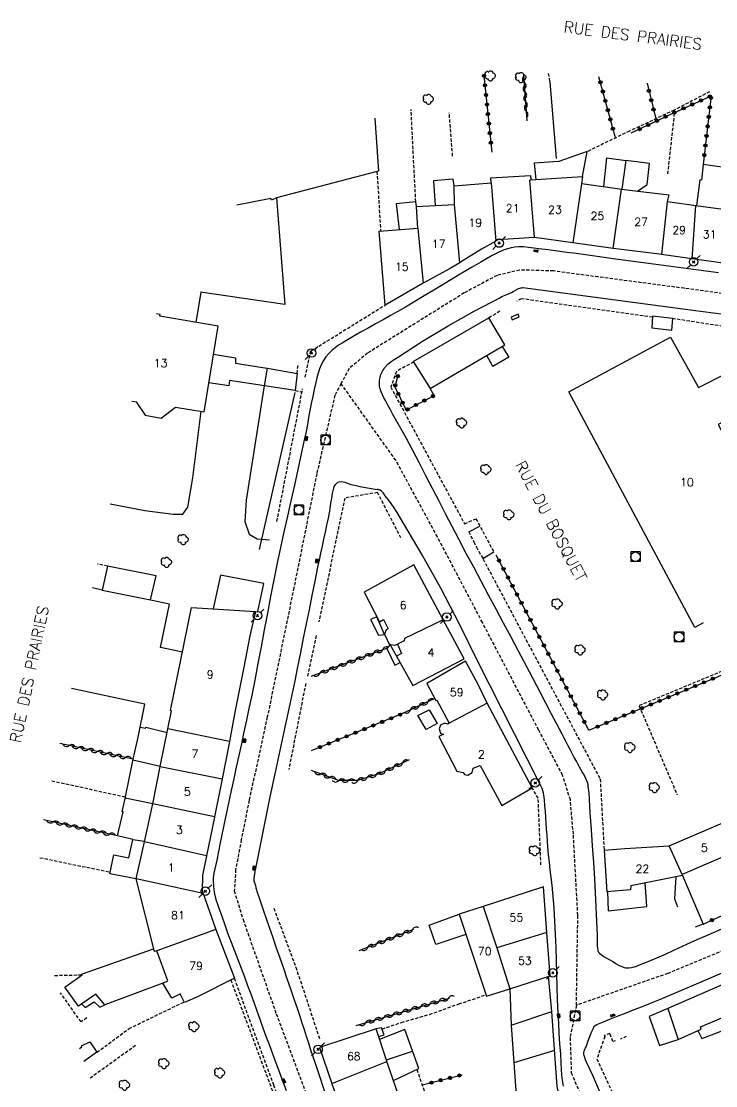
# Model space of a CAD drawing. Header units: millimetres. Extents: x 254999 to 256000, y 142999 to 144000.
# Drawn here: x 255255.9 to 255364.5, y 143804.4 to 143970.6 of the extents above; entities that cross this region are included whole.
import ezdxf
from ezdxf.enums import TextEntityAlignment as Align

# ---------------------------------------------------------------- set-up
doc = ezdxf.new("R2010")
doc.units = ezdxf.units.MM
doc.linetypes.add('DASHED', pattern=[0.75, 0.5, -0.25])
doc.layers.get('0').update_dxf_attribs({"linetype": 'CONTINUOUS'})
for name, color, linetype in [('W0001', 6, 'DASHED'), ('W0008', 7, 'CONTINUOUS'), ('W0014', 7, 'CONTINUOUS'), ('W0017', 7, 'CONTINUOUS'), ('W0101', 7, 'CONTINUOUS'), ('W0104', 1, 'CONTINUOUS'), ('W0105', 7, 'CONTINUOUS'), ('W0112', 1, 'DASHED'), ('W0300', 7, 'CONTINUOUS'), ('W0310', 3, 'CONTINUOUS'), ('W0323', 7, 'CONTINUOUS'), ('W0333', 7, 'CONTINUOUS'), ('W0401', 7, 'CONTINUOUS'), ('W0402', 7, 'CONTINUOUS'), ('W0420', 7, 'CONTINUOUS'), ('W0473', 7, 'CONTINUOUS'), ('W0989', 7, 'CONTINUOUS'), ('W0991', 7, 'CONTINUOUS'), ('W1102', 7, 'CONTINUOUS')]:
    doc.layers.add(name, color=color, linetype=linetype)
doc.styles.get("Standard").update_dxf_attribs({"font": 'romans.shx', "width": 0.85})

# ---------------------------------------------------------------- blocks, each defined once
blk = doc.blocks.new('T401')
for p, q in [((-0.3, 0.3), (0, 0.3)), ((-0.3, -0.25), (-0.3, 0.3)), ((-0.3, 0.15), (0, 0.15)), ((-0.3, 0), (0, 0)), ((0, 0.3), (0, -0.25)), ((-0.3, -0.15), (0, -0.15)), ((-0.3, -0.25), (-0.3, -0.3)), ((-0.3, -0.3), (0, -0.3)), ((0, -0.3), (0, -0.25))]:
    blk.add_line(p, q)
blk = doc.blocks.new('T300')
for p, q in [((-0.8, 0.51), (-0.86, 0.34)), ((-0.86, 0.34), (-0.86, 0.17)), ((-0.86, 0.17), (-0.74, 0.06)), ((-0.69, 0.63), (-0.8, 0.51)), ((-0.8, -0.06), (-0.74, 0.06)), ((-0.74, 0.06), (-0.69, 0.11)), ((-0.57, 0.69), (-0.69, 0.63)), ((-0.46, 0.69), (-0.57, 0.69)), ((-0.29, 0.63), (-0.46, 0.69)), ((-0.29, 0.63), (-0.17, 0.74)), ((-0.23, 0.57), (-0.29, 0.63)), ((-0.17, 0.74), (-0.06, 0.8)), ((-0.06, 0.8), (0.06, 0.8)), ((0.06, 0.8), (0.23, 0.74)), ((0.23, 0.74), (0.34, 0.63)), ((0.34, 0.63), (0.4, 0.51)), ((0.46, 0.46), (0.34, 0.46)), ((0.4, 0.51), (0.4, 0.46)), ((0.57, 0.4), (0.46, 0.46)), ((0.57, 0.4), (0.69, 0.29)), ((0.69, 0.29), (0.74, 0.17)), ((0.74, 0.06), (0.69, -0.17)), ((0.74, 0.17), (0.74, 0.06)), ((-0.8, -0.17), (-0.8, -0.06)), ((-0.8, -0.23), (-0.8, -0.17)), ((-0.74, -0.34), (-0.8, -0.23)), ((-0.69, -0.4), (-0.74, -0.34)), ((-0.51, -0.46), (-0.69, -0.4)), ((-0.4, -0.46), (-0.51, -0.46)), ((-0.4, -0.46), (-0.34, -0.46)), ((-0.34, -0.46), (-0.34, -0.4)), ((-0.34, -0.51), (-0.34, -0.46)), ((-0.29, -0.63), (-0.34, -0.51)), ((-0.17, -0.74), (-0.29, -0.63)), ((-0.06, -0.8), (-0.17, -0.74)), ((0.06, -0.8), (-0.06, -0.8)), ((0.17, -0.74), (0.06, -0.8)), ((0.23, -0.69), (0.17, -0.74)), ((0.29, -0.46), (0.23, -0.46)), ((0.29, -0.63), (0.23, -0.69)), ((0.46, -0.4), (0.29, -0.46)), ((0.34, -0.51), (0.29, -0.63)), ((0.34, -0.51), (0.34, -0.46)), ((0.57, -0.34), (0.46, -0.4)), ((0.63, -0.29), (0.57, -0.34)), ((0.69, -0.17), (0.63, -0.29))]:
    blk.add_line(p, q)
blk = doc.blocks.new('T473')
for p, q in [((-0.166667, 0.166667), (0.166667, -0.166667)), ((-0.166667, -0.166667), (0.166667, 0.166667)), ((0.500001, 0.500001), (1.000002, 1.000002)), ((-1.000002, -1.000002), (-0.500001, -0.500001))]:
    blk.add_line(p, q)
blk.add_ellipse((0, 0), major_axis=(0.471405, 0.471405), ratio=1, start_param=5.4977871438, end_param=11.780972451)
blk = doc.blocks.new('T420')
for p, q in [((0.75, 0.75), (-0.75, 0.75)), ((-0.75, 0.75), (-0.75, -0.75)), ((0.75, 0.75), (0.75, -0.75)), ((0.75, -0.75), (-0.75, -0.75))]:
    blk.add_line(p, q)
blk.add_ellipse((0, 0), major_axis=(-0.53, 0.53), ratio=1, start_param=3.926991, end_param=10.210176)
blk = doc.blocks.new('t310o')
at = {"color": 0, "linetype": 'Continuous'}
for centre, start, end in [((-0.5, 0.38), 216.8699, 323.1304), ((0.5, -0.37), 36.8699, 143.1303)]:
    blk.add_arc(centre, 0.625, start, end, dxfattribs=at)
blk = doc.blocks.new('t323o')
at = {"color": 0, "linetype": 'Continuous'}
for radius in [0.25, 0.15]:
    blk.add_circle((0, 0), radius, dxfattribs=at)

msp = doc.modelspace()

# ---------------------------------------------------------------- linework, layer by layer
at = {"layer": 'W0001'}
for points in [[(255390.5, 143924.52), (255372.96, 143927.12), (255359.56, 143928.92), (255346.14, 143930.69), (255339.13, 143931.63), (255333.83, 143931.78), (255330.3, 143930.93), (255325.17, 143928.2), (255315.01, 143921.88), (255310.06, 143918.79), (255307.18, 143916.39), (255305.92, 143914.04)], [(255305.92, 143914.04), (255304.96, 143912.24), (255302.13, 143899.95), (255298.55, 143882.16), (255294.4, 143861.98), (255291.55, 143848.96), (255290.33, 143842.8), (255289.45, 143838.12)], [(255342.71, 143816.96), (255342.93, 143831.01), (255342.23, 143843.67), (255341.76, 143849.02), (255340.56, 143852.9), (255336.82, 143859.92), (255328.02, 143876.72), (255320.98, 143890.11), (255314.48, 143902.06), (255305.92, 143914.04)], [(255434.12, 143854.58), (255403.58, 143841.87), (255376.1, 143829.83), (255356.99, 143821.92), (255342.71, 143816.96)], [(255289.45, 143838.12), (255289.23, 143834.82), (255290.6, 143830.36), (255295.79, 143815.63), (255300.89, 143802.04), (255307.8, 143782.11), (255315.82, 143764.38), (255325, 143742.93), (255333.72, 143722.54), (255342.71, 143702.49)], [(255342.71, 143816.96), (255341.72, 143811.91), (255341.91, 143806.42), (255344.67, 143799.82), (255349.77, 143788.38), (255358.94, 143765.99), (255367.89, 143744), (255374.15, 143729.54), (255381.98, 143712.23), (255392.83, 143687.26), (255399.49, 143671)]]:
    msp.add_lwpolyline(points, dxfattribs=at)
at = {"layer": 'W0008'}
msp.add_lwpolyline([(255340.67, 143804.32), (255340.49, 143805.56), (255340.39, 143806.81), (255340.33, 143808.06), (255340.25, 143809.31), (255340.14, 143810.91), (255340.04, 143812.52), (255339.95, 143814.13), (255339.86, 143815.73), (255339.77, 143817.78), (255339.7, 143819.83), (255339.64, 143821.88), (255339.59, 143823.93), (255339.53, 143825.99), (255339.46, 143828.04), (255339.36, 143830.09), (255339.24, 143832.14), (255339.14, 143833.33), (255339.03, 143834.53), (255338.9, 143835.72), (255338.77, 143836.91), (255338.63, 143838.11), (255338.5, 143839.3), (255338.37, 143840.49), (255338.26, 143841.69), (255338.18, 143842.6), (255338.12, 143843.52), (255338.06, 143844.44), (255338, 143845.35), (255337.94, 143846.27), (255337.88, 143847.19), (255337.79, 143848.1), (255337.7, 143849.02), (255337.65, 143849.38), (255337.61, 143849.74), (255337.55, 143850.1), (255337.46, 143850.45), (255337.36, 143850.79), (255337.22, 143851.12), (255337.07, 143851.45), (255336.9, 143851.76), (255327.2, 143870.83), (255324.42, 143876.49), (255321.5, 143882.07), (255318.44, 143887.57), (255315.24, 143893), (255314.68, 143893.91), (255314.1, 143894.8), (255313.49, 143895.68), (255312.84, 143896.53), (255312.67, 143896.76), (255312.49, 143896.99), (255312.29, 143897.2), (255312.05, 143897.38), (255311.94, 143897.43), (255311.83, 143897.46), (255311.71, 143897.48), (255311.59, 143897.48)], dxfattribs=at)
at = {"layer": 'W0014'}
for points in [[(255364.91, 143931.34), (255359.43, 143932.07), (255353.96, 143932.79), (255348.48, 143933.52), (255347.03, 143933.72), (255345.57, 143933.93), (255344.11, 143934.13), (255342.66, 143934.34), (255341.2, 143934.54), (255339.74, 143934.74), (255338.28, 143934.92), (255336.82, 143935.1), (255336.03, 143935.2), (255335.24, 143935.31), (255334.45, 143935.39), (255333.65, 143935.4), (255333.08, 143935.34), (255332.51, 143935.25), (255331.96, 143935.11), (255331.42, 143934.94), (255330.47, 143934.53), (255329.56, 143934.04), (255328.67, 143933.52), (255327.79, 143933.01), (255326.3, 143932.15), (255324.82, 143931.29), (255323.34, 143930.41), (255321.88, 143929.52), (255320.41, 143928.63), (255318.94, 143927.74), (255317.46, 143926.86), (255315.98, 143925.99), (255314.82, 143925.32), (255313.65, 143924.67), (255312.48, 143924.02), (255311.31, 143923.37), (255310.14, 143922.72), (255308.97, 143922.06), (255307.81, 143921.39), (255306.67, 143920.7), (255306.1, 143920.36), (255305.54, 143920.02), (255304.98, 143919.65), (255304.47, 143919.22), (255304, 143918.74), (255303.57, 143918.21), (255303.18, 143917.65), (255302.85, 143917.06), (255302.55, 143916.37), (255302.33, 143915.65), (255302.16, 143914.92), (255301.98, 143914.2), (255301.72, 143913.12), (255301.49, 143912.03), (255301.27, 143910.94), (255301.06, 143909.85), (255300.86, 143908.76), (255300.66, 143907.66), (255300.45, 143906.57), (255300.23, 143905.48), (255299.71, 143903.05), (255299.17, 143900.61), (255298.63, 143898.18), (255298.08, 143895.75), (255297.53, 143893.32), (255296.99, 143890.88), (255296.46, 143888.45), (255295.95, 143886.01), (255295.42, 143883.4), (255294.91, 143880.79), (255294.41, 143878.17), (255293.92, 143875.56), (255293.43, 143872.94), (255292.94, 143870.33), (255292.43, 143867.72), (255291.91, 143865.11), (255291.53, 143863.28), (255291.14, 143861.45), (255290.75, 143859.63), (255290.35, 143857.8), (255289.95, 143855.97), (255289.55, 143854.15), (255289.16, 143852.32), (255288.77, 143850.5), (255288.19, 143847.78), (255287.61, 143845.06), (255287.04, 143842.33), (255286.49, 143839.61), (255286.34, 143838.93), (255286.18, 143838.25), (255286.04, 143837.56), (255285.96, 143836.86), (255285.95, 143836.23), (255285.98, 143835.61), (255286.04, 143834.99), (255286.15, 143834.37), (255286.36, 143833.47), (255286.65, 143832.58), (255286.97, 143831.71), (255287.28, 143830.84), (255287.76, 143829.49), (255288.25, 143828.13), (255288.76, 143826.78), (255289.27, 143825.44), (255289.78, 143824.09), (255290.3, 143822.75), (255290.81, 143821.4), (255291.31, 143820.05), (255291.8, 143818.73), (255292.28, 143817.41), (255292.76, 143816.09), (255293.24, 143814.77), (255293.71, 143813.45), (255294.19, 143812.13), (255294.68, 143810.82), (255295.16, 143809.5), (255295.88, 143807.55), (255296.61, 143805.6), (255297.34, 143803.65)], [(255365.4, 143828.83), (255363.24, 143827.92), (255361.9, 143827.34), (255360.57, 143826.73), (255359.24, 143826.11), (255357.91, 143825.5), (255356.58, 143824.88), (255355.24, 143824.29), (255353.88, 143823.73), (255352.52, 143823.2), (255352.13, 143823.06), (255351.74, 143822.91), (255351.33, 143822.8), (255350.92, 143822.73), (255350.69, 143822.73), (255350.46, 143822.76), (255350.24, 143822.81), (255350.02, 143822.88), (255349.43, 143823.13), (255348.87, 143823.44), (255348.33, 143823.78), (255347.8, 143824.11), (255347.41, 143824.32), (255347.01, 143824.51), (255346.62, 143824.75), (255346.29, 143825.07), (255346.22, 143825.18), (255346.16, 143825.31), (255346.12, 143825.45), (255346.1, 143825.58), (255346.01, 143826.16), (255345.99, 143826.74), (255345.99, 143827.32), (255345.98, 143827.9), (255345.93, 143829), (255345.88, 143830.1), (255345.83, 143831.2), (255345.78, 143832.3), (255345.73, 143833.4), (255345.68, 143834.5), (255345.63, 143835.6), (255345.57, 143836.7), (255345.41, 143839.27), (255345.24, 143841.84), (255345.06, 143844.41), (255344.88, 143846.99), (255344.82, 143848.03), (255344.76, 143849.07), (255344.68, 143850.12), (255344.57, 143851.16), (255344.56, 143851.28), (255344.54, 143851.4), (255344.52, 143851.53), (255344.49, 143851.65), (255344.35, 143852.02), (255344.18, 143852.38), (255344, 143852.74), (255343.8, 143853.08), (255343.6, 143853.43), (255343.4, 143853.77), (255343.2, 143854.11), (255343.02, 143854.46), (255342.7, 143855.06), (255342.38, 143855.67), (255342.07, 143856.27), (255341.75, 143856.87), (255341.44, 143857.48), (255341.12, 143858.08), (255340.8, 143858.69), (255340.49, 143859.29), (255338.78, 143862.53), (255337.08, 143865.77), (255335.37, 143869.01), (255333.66, 143872.25), (255332.49, 143874.43), (255331.33, 143876.62), (255330.16, 143878.8), (255328.99, 143880.98), (255327.82, 143883.16), (255326.66, 143885.35), (255325.49, 143887.53), (255324.34, 143889.72), (255323.3, 143891.7), (255322.27, 143893.68), (255321.25, 143895.67), (255320.23, 143897.65), (255319.2, 143899.64), (255318.17, 143901.62), (255317.14, 143903.6), (255316.09, 143905.57), (255315.69, 143906.3), (255315.28, 143907.03), (255314.87, 143907.75), (255314.45, 143908.48), (255314.04, 143909.2), (255313.64, 143909.93), (255313.24, 143910.66), (255312.86, 143911.4), (255312.62, 143911.84), (255312.38, 143912.28), (255312.17, 143912.74), (255312.02, 143913.22), (255311.95, 143913.66), (255311.92, 143914.11), (255311.94, 143914.56), (255312.02, 143915), (255312.08, 143915.23), (255312.16, 143915.46), (255312.25, 143915.68), (255312.35, 143915.89), (255312.47, 143916.1), (255312.6, 143916.3), (255312.73, 143916.49), (255312.88, 143916.68), (255313.29, 143917.11), (255313.76, 143917.48), (255314.25, 143917.82), (255314.73, 143918.14), (255318.64, 143920.68), (255322.64, 143923.07), (255326.71, 143925.33), (255330.82, 143927.5), (255331.07, 143927.62), (255331.32, 143927.74), (255331.57, 143927.85), (255331.82, 143927.95), (255332.07, 143928.06), (255332.32, 143928.17), (255332.57, 143928.28), (255332.82, 143928.4), (255332.93, 143928.46), (255333.03, 143928.52), (255333.14, 143928.58), (255333.25, 143928.65), (255333.35, 143928.71), (255333.46, 143928.77), (255333.57, 143928.83), (255333.69, 143928.88), (255333.85, 143928.93), (255334.02, 143928.98), (255334.18, 143929.02), (255334.35, 143929.05)], [(255334.35, 143929.05), (255340.99, 143928.16), (255347.63, 143927.28), (255354.28, 143926.39), (255360.92, 143925.52), (255362.53, 143925.3), (255364.15, 143925.09), (255365.77, 143924.89), (255367.39, 143924.68), (255369, 143924.47), (255370.62, 143924.27), (255372.24, 143924.06), (255373.85, 143923.85)], [(255303.94, 143801.72), (255301.91, 143807.86), (255301.56, 143808.91), (255301.22, 143809.96), (255300.87, 143811.01), (255300.53, 143812.06), (255300.19, 143813.12), (255299.85, 143814.17), (255299.51, 143815.22), (255299.16, 143816.27), (255298.61, 143817.88), (255298.07, 143819.48), (255297.51, 143821.08), (255296.96, 143822.68), (255296.4, 143824.28), (255295.85, 143825.89), (255295.29, 143827.49), (255294.74, 143829.09), (255294.27, 143830.46), (255293.79, 143831.82), (255293.32, 143833.19), (255292.88, 143834.57), (255292.83, 143834.73), (255292.78, 143834.9), (255292.73, 143835.07), (255292.68, 143835.24), (255292.64, 143835.41), (255292.59, 143835.58), (255292.54, 143835.74), (255292.49, 143835.91), (255292.47, 143835.97), (255292.45, 143836.02), (255292.43, 143836.08), (255292.41, 143836.13), (255292.39, 143836.19), (255292.37, 143836.24), (255292.35, 143836.3), (255292.34, 143836.36), (255292.33, 143836.45), (255292.33, 143836.55), (255292.33, 143836.64), (255292.34, 143836.73), (255292.35, 143836.83), (255292.36, 143836.92), (255292.38, 143837.01), (255292.39, 143837.1), (255292.44, 143837.48), (255292.5, 143837.85), (255292.57, 143838.22), (255292.64, 143838.59), (255293.36, 143842.23), (255294.1, 143845.86), (255294.86, 143849.49), (255295.64, 143853.11), (255296.43, 143856.74), (255297.21, 143860.36), (255297.99, 143863.98), (255298.74, 143867.61), (255299.19, 143869.83), (255299.64, 143872.06), (255300.08, 143874.28), (255300.53, 143876.5), (255300.97, 143878.73), (255301.41, 143880.95), (255301.86, 143883.17), (255302.31, 143885.39), (255302.54, 143886.48), (255302.77, 143887.57), (255303.01, 143888.66), (255303.25, 143889.75), (255303.49, 143890.85), (255303.72, 143891.94), (255303.94, 143893.03), (255304.15, 143894.13), (255304.22, 143894.52), (255304.29, 143894.91), (255304.34, 143895.31), (255304.4, 143895.7), (255304.46, 143896.09), (255304.52, 143896.49), (255304.6, 143896.88), (255304.68, 143897.27), (255304.74, 143897.5), (255304.79, 143897.73), (255304.87, 143897.96), (255304.98, 143898.17), (255305.1, 143898.34), (255305.24, 143898.49), (255305.41, 143898.62), (255305.61, 143898.7), (255306.06, 143898.73), (255306.5, 143898.62), (255306.91, 143898.47), (255307.3, 143898.34), (255307.7, 143898.25), (255308.08, 143898.16), (255308.47, 143898.06), (255308.86, 143897.96)], [(255308.86, 143897.96), (255311.59, 143897.48)], [(255346.49, 143803.16), (255345.91, 143804.53), (255345.32, 143805.89), (255345.16, 143806.26), (255344.98, 143806.62), (255344.81, 143806.98), (255344.63, 143807.33), (255344.46, 143807.69), (255344.29, 143808.06), (255344.14, 143808.43), (255344, 143808.8), (255343.95, 143808.94), (255343.9, 143809.08), (255343.86, 143809.23), (255343.85, 143809.38), (255343.87, 143809.57), (255343.92, 143809.76), (255343.98, 143809.94), (255344.05, 143810.11), (255344.13, 143810.28), (255344.21, 143810.45), (255344.28, 143810.62), (255344.35, 143810.79), (255344.57, 143811.42), (255344.79, 143812.05), (255345.03, 143812.67), (255345.31, 143813.28), (255345.38, 143813.41), (255345.45, 143813.54), (255345.54, 143813.67), (255345.65, 143813.78), (255345.89, 143813.94), (255346.15, 143814.05), (255346.42, 143814.14), (255346.68, 143814.24), (255347.95, 143814.76), (255349.22, 143815.28), (255350.49, 143815.78), (255351.76, 143816.28), (255353.03, 143816.78), (255354.3, 143817.29), (255355.57, 143817.8), (255356.84, 143818.32), (255362.58, 143820.75), (255368.31, 143823.22)]]:
    msp.add_lwpolyline(points, dxfattribs=at)
at = {"layer": 'W0017'}
for points in [[(255293.91, 143913.69), (255291.81, 143900.48), (255291.08, 143895.81), (255290.91, 143892.51), (255291.56, 143890.54), (255292.79, 143889.8), (255294.73, 143889.62)], [(255269.86, 143895.27), (255275.28, 143894.24), (255279.67, 143893.63), (255281.21, 143893.63), (255281.95, 143894.75), (255282.76, 143899.33), (255284.08, 143909.71)]]:
    msp.add_lwpolyline(points, dxfattribs=at)
at = {"layer": 'W0101'}
for points in [[(255329.39, 143945.41), (255329.35, 143946.2), (255335.52, 143946.55), (255335.58, 143945.88), (255335.57, 143945.86)], [(255323.68, 143942.01), (255323.68, 143942.01), (255323.59, 143944.95), (255329.39, 143945.41)], [(255335.57, 143945.86), (255343.65, 143946.38), (255343.51, 143945.25)], [(255343.51, 143945.25), (255343.54, 143945.3), (255349.79, 143944.42), (255349.78, 143944.4)], [(255349.78, 143944.4), (255357.14, 143943.51), (255356.92, 143942.49)], [(255317.9, 143938.26), (255317.7, 143941.7), (255323.68, 143942.01)], [(255356.92, 143942.49), (255356.93, 143942.49), (255361.39, 143941.84)], [(255361.39, 143941.84), (255366.41, 143941.2)], [(255312.8, 143926.3), (255311.89, 143937.86), (255317.92, 143938.29), (255317.9, 143938.26)], [(255336.15, 143936.86), (255336.15, 143936.86), (255330.42, 143936.48), (255330.1, 143936.3)], [(255342.17, 143936.03), (255342.16, 143936.03), (255342.17, 143936.02), (255336.15, 143936.86)], [(255330.1, 143936.3), (255327.89, 143935.04), (255327.9, 143935.04), (255324.58, 143932.99), (255324.47, 143932.92)], [(255348.48, 143935.15), (255348.46, 143935.15), (255342.17, 143936.03)], [(255356.02, 143934.19), (255355.7, 143934.23), (255348.48, 143935.15)], [(255360.78, 143933.55), (255360.74, 143933.55), (255356.02, 143934.19)], [(255365.58, 143932.86), (255360.78, 143933.55)], [(255324.47, 143932.92), (255322.96, 143932.03), (255318.77, 143929.71), (255318.77, 143929.71)], [(255318.77, 143929.71), (255312.8, 143926.3)], [(255273.23, 143911.3), (255273.92, 143911.19), (255275.32, 143909.11), (255277.83, 143908.64), (255280.03, 143910.37), (255284.54, 143909.64), (255286.72, 143923), (255277.61, 143924.56), (255277.67, 143924.83), (255277.09, 143924.92)], [(255341.55, 143912.74), (255357.44, 143921.31), (255361.8, 143913.43), (255370.85, 143917.99), (255373.85, 143912.44), (255364.86, 143907.66), (255364.87, 143907.66), (255368.45, 143900.94), (255369.36, 143901.43), (255374.74, 143891.39)], [(255362.5, 143876.66), (255361.22, 143875.97), (255341.55, 143912.74)], [(255317.32, 143885.71), (255309.54, 143881.48), (255311.95, 143876.85), (255312.55, 143877.18), (255313.3, 143875.75), (255313.3, 143875.74), (255312.95, 143875.58), (255312.69, 143874.89), (255313.46, 143873.33), (255314.27, 143873.18), (255314.72, 143873.34)], [(255321.89, 143877.17), (255317.32, 143885.71)], [(255278.86, 143860.14), (255279.43, 143862.94), (255279.28, 143863), (255282.57, 143879.08), (255292.56, 143878.47)], [(255292.56, 143878.47), (255291.66, 143874.65), (255291.65, 143874.64), (255290.72, 143869.73), (255289.31, 143862.74), (255288.48, 143858.12), (255288.49, 143858.12)], [(255325.15, 143871.07), (255321.89, 143877.17)], [(255314.72, 143873.34), (255314.73, 143873.34), (255315.36, 143871.91), (255314.58, 143871.47), (255317.13, 143866.88), (255325.15, 143871.07)], [(255328.77, 143864.12), (255327.34, 143867.04), (255327.35, 143867.05), (255325.4, 143870.68), (255319.31, 143867.21), (255320.75, 143864.57), (255320.91, 143864.62), (255320.9, 143864.62), (255322.83, 143860.99)], [(255335.78, 143850.93), (255328.77, 143864.12)], [(255277.67, 143854.24), (255278.86, 143860.14), (255278.86, 143860.14)], [(255322.83, 143860.99), (255322.6, 143860.86), (255322.61, 143860.87), (255322.11, 143860.99), (255321.46, 143860.69), (255321.25, 143860.12), (255321.49, 143859.46)], [(255321.49, 143859.46), (255321.95, 143859.26), (255321.96, 143859.27), (255321.23, 143858.91), (255324.04, 143853.51), (255325, 143853.28), (255324.99, 143853.28), (255325.22, 143852.98), (255325.73, 143852.89), (255326.42, 143853.3), (255326.58, 143853.97), (255326.59, 143853.98), (255327.68, 143854.38), (255331.03, 143848.15), (255335.78, 143850.93)], [(255288.49, 143858.12), (255288.49, 143858.12), (255287.32, 143852.31)], [(255276.48, 143848.39), (255277.67, 143854.24)], [(255287.32, 143852.31), (255286.13, 143846.38)], [(255275.2, 143842.5), (255276.48, 143848.39)], [(255286.13, 143846.38), (255286.12, 143846.31), (255284.87, 143840.27)], [(255357.19, 143841.84), (255357.19, 143841.84), (255366.3, 143845.76), (255366.47, 143845.5)], [(255273.88, 143836.68), (255275.2, 143842.5), (255275.2, 143842.5)], [(255347.04, 143841.18), (255350.28, 143841.43), (255357.19, 143841.84)], [(255284.87, 143840.27), (255284.87, 143840.27), (255284.25, 143837.23), (255284.21, 143834.86), (255284.22, 143834.86), (255284.38, 143834.4)], [(255347.04, 143841.18), (255347.45, 143834.69)], [(255368.21, 143841.2), (255359.26, 143837.37)], [(255359.26, 143837.37), (255359.31, 143837.2), (255351.19, 143835.61), (255351.16, 143834.96), (255347.45, 143834.69)], [(255277.11, 143825.47), (255276.74, 143825.34), (255273.89, 143836.68), (255273.88, 143836.68), (255273.88, 143836.68)], [(255337.58, 143835.43), (255328.15, 143832.39)], [(255338.1, 143828.3), (255337.58, 143835.43)], [(255284.38, 143834.4), (255286.35, 143828.78)], [(255328.15, 143832.39), (255324.38, 143831.17)], [(255324.38, 143831.17), (255328.68, 143818.36), (255332.3, 143819.53)], [(255286.35, 143828.78), (255289.25, 143821.2), (255283.61, 143818.33), (255281.48, 143817.4), (255280.8, 143818.72), (255280.81, 143818.72), (255279.46, 143818.07), (255278.06, 143820.39), (255278.84, 143820.75), (255277.11, 143825.47)], [(255338.6, 143821.55), (255338.1, 143828.3)], [(255332.3, 143819.53), (255338.6, 143821.55)], [(255313.09, 143808.19), (255313.08, 143808.24), (255311.41, 143813.27), (255302.55, 143810.38)], [(255302.55, 143810.38), (255304.47, 143804.71)], [(255314.99, 143802.65), (255314.96, 143802.72), (255314.96, 143802.73), (255313.09, 143808.19)], [(255304.47, 143804.71), (255304.48, 143804.69), (255306.5, 143799.1)]]:
    msp.add_lwpolyline(points, dxfattribs=at)
at = {"layer": 'W0104'}
for points in [[(255311.18, 143955.49), (255311.76, 143947.22), (255311.35, 143947.11), (255295.86, 143943.03)], [(255343.65, 143946.38), (255344.38, 143950.28), (255339.98, 143948.74), (255336.09, 143948.49), (255336.36, 143945.91)], [(255346.98, 143944.82), (255347.48, 143949.31), (255350.41, 143948.89)], [(255352.27, 143944.1), (255353.79, 143945.11), (255354.15, 143948.43), (255350.41, 143948.89), (255349.79, 143944.42)], [(255366.85, 143941.14), (255367.37, 143945.12), (255367.7, 143947.53), (255362.53, 143948.24), (255362.24, 143945.83), (255362.01, 143945.84), (255361.49, 143941.83)], [(255323.59, 143944.95), (255323.47, 143945.99), (255320.36, 143945.7), (255320.64, 143941.85)], [(255295.86, 143943.03), (255297.14, 143926.4), (255283.98, 143928.34), (255283.99, 143928.34), (255283.22, 143923.6)], [(255295.86, 143943.03), (255295.05, 143942.71), (255294.95, 143942.94), (255289.64, 143941.9)], [(255317.7, 143941.7), (255317.61, 143942.43), (255314.56, 143942.14), (255315.03, 143938.09)], [(255317.22, 143917.47), (255319.85, 143913.29), (255331.52, 143920.07), (255329.03, 143924.29)], [(255317.22, 143917.47), (255329.03, 143924.29)], [(255357.79, 143924.19), (255354.62, 143924.59), (255354.5, 143922.75)], [(255354.5, 143922.75), (255357.6, 143922.36), (255357.79, 143924.19)], [(255331.12, 143919.84), (255332.16, 143918.18), (255329.64, 143916.73), (255328.69, 143918.43)], [(255281.14, 143872.09), (255277.71, 143872.83), (255279.12, 143879.57), (255276.16, 143880.24), (255276.15, 143880.25), (255277.03, 143884.03), (255269.44, 143885.54), (255268.58, 143881.78), (255267.08, 143882.12)], [(255292.9, 143878.44), (255293.85, 143882.8), (255287.09, 143884.13), (255285.93, 143878.88)], [(255268.58, 143881.78), (255276.15, 143880.25)], [(255273.4, 143842.84), (255270.97, 143843.4), (255271.85, 143847.17), (255271.71, 143847.16), (255272.17, 143849.23), (255272.16, 143849.22), (255273.43, 143855.39), (255274.2, 143858.84), (255275.28, 143863.96), (255275.28, 143863.97), (255263.77, 143866.43)], [(255274.52, 143860.36), (255275.38, 143860.21), (255275.39, 143860.36), (255278.74, 143859.54)], [(255277.67, 143854.24), (255273.39, 143855.21)], [(255276.49, 143848.42), (255272.17, 143849.29)], [(255273.88, 143836.69), (255269.8, 143837.5), (255270.43, 143840.44), (255272.78, 143839.96), (255272.77, 143839.96), (255273.4, 143842.84)], [(255273.4, 143842.84), (255275.21, 143842.58)], [(255358.26, 143837), (255358.02, 143833.58), (255358.52, 143832.32)], [(255359.31, 143837.2), (255362.52, 143829.64), (255361.25, 143829.13)], [(255347.58, 143834.7), (255347.65, 143831.68), (255353.74, 143832.4), (255353.44, 143836.05)], [(255325.45, 143828), (255320.73, 143826.42), (255319.69, 143829.46), (255324.38, 143831.17)], [(255278.06, 143820.39), (255268.98, 143817.02), (255267.62, 143818.66), (255264.9, 143816.81), (255262.73, 143819.8), (255265.45, 143821.7), (255265.34, 143821.79), (255276.63, 143825.77)], [(255375.25, 143824.37), (255375.27, 143824.42), (255356.99, 143816.42)], [(255338.89, 143815.97), (255338.35, 143821.47)], [(255332.3, 143819.53), (255332.51, 143813.85), (255333.36, 143802.15), (255333.35, 143802.15), (255335.09, 143795.83)], [(255356.99, 143816.42), (255358.59, 143811.62), (255362.21, 143813.22), (255362.11, 143813.56), (255377.22, 143819.93), (255377.22, 143819.93)], [(255265.39, 143817.14), (255265.95, 143816.62), (255267.34, 143817.51), (255268.2, 143816.66), (255268.98, 143817.02)], [(255332.51, 143813.84), (255338.89, 143815.97)], [(255346.81, 143785.46), (255343.62, 143793.11), (255343.61, 143793.12), (255341.43, 143798.24), (255339.81, 143803.74), (255339.7, 143804.31), (255339.29, 143810.06), (255338.89, 143815.97)], [(255356.99, 143816.42), (255354.06, 143815.21), (255355.72, 143810.69), (255358.59, 143811.62)], [(255311.81, 143812.05), (255312.67, 143812.35), (255312.26, 143813.45), (255311.41, 143813.27)], [(255314.11, 143805.21), (255318.08, 143807.06), (255315.88, 143813.18), (255311.95, 143811.62)], [(255361.7, 143812.99), (255362.29, 143811.74), (255365.35, 143812.92), (255366.92, 143811.99), (255369.5, 143813.11), (255371.02, 143812.74), (255372.24, 143811.01), (255369.49, 143808.63), (255371.48, 143806.14)], [(255265.03, 143810.2), (255265.42, 143810.47), (255265.33, 143810.61), (255266.64, 143811.24), (255267.77, 143809.61)], [(255267.77, 143809.61), (255265.71, 143808.17)], [(255313.02, 143808.43), (255317.11, 143809.77)], [(255339.3, 143809.91), (255332.93, 143807.98)]]:
    msp.add_lwpolyline(points, dxfattribs=at)
for points in [[(255311.53, 143877.64), (255310.54, 143877.18), (255311.79, 143874.76), (255312.69, 143874.87)], [(255313.58, 143873.31), (255313.08, 143872.66), (255314.33, 143870.07), (255315.14, 143870.46)], [(255319.24, 143860.03), (255317.93, 143862.22), (255319.7, 143863.11), (255320.96, 143860.93)]]:
    msp.add_lwpolyline(points, close=True, dxfattribs=at)
at = {"layer": 'W0105'}
msp.add_lwpolyline([(255293.96, 143913.68), (255294.42, 143916.45), (255299.05, 143915.63), (255298.76, 143912.97)], close=True, dxfattribs=at)
for points in [[(255325.87, 143890.91), (255327.64, 143891.75)], [(255328.1, 143886.7), (255329.79, 143887.77)]]:
    msp.add_lwpolyline(points, dxfattribs=at)
at = {"layer": 'W0112'}
for points in [[(255338.31, 143962.47), (255338.53, 143961.15)], [(255363.53, 143959.63), (255357.98, 143956.74), (255351.01, 143953.48)], [(255317.61, 143942.43), (255316.86, 143956.86)], [(255323.36, 143949.57), (255322.83, 143956.33)], [(255357, 143946.79), (255358.08, 143956.4)], [(255351.01, 143953.48), (255344.37, 143950.25)], [(255311.54, 143947.16), (255312.1, 143937.88)], [(255354.61, 143924.4), (255334.1, 143927.3), (255333.4, 143926.92)], [(255300.34, 143915.04), (255301.17, 143919.1), (255312.8, 143926.3)], [(255330.73, 143925.34), (255329.03, 143924.29)], [(255370.79, 143922.17), (255357.79, 143924.19)], [(255299.05, 143915.63), (255299.23, 143917.15)], [(255317.27, 143917.4), (255314.57, 143915.95)], [(255314.57, 143915.95), (255313.69, 143913.5), (255325.23, 143892.14), (255327.01, 143892.92), (255329.79, 143887.77)], [(255295.91, 143892.52), (255299.91, 143913.22)], [(255298.76, 143912.97), (255299.82, 143912.72)], [(255315.28, 143889.93), (255311.63, 143897.03), (255306.49, 143896.17)], [(255306.49, 143896.17), (255302.47, 143876.85)], [(255325.87, 143890.91), (255326.68, 143889.31), (255327.08, 143888.5), (255328.13, 143886.63), (255346.43, 143852.27), (255347.04, 143841.18)], [(255269.44, 143885.54), (255267.87, 143885.84)], [(255302.05, 143874.68), (255300.67, 143868.2)], [(255366.14, 143869.4), (255352.5, 143863.74), (255358.46, 143849.82)], [(255300.4, 143867.22), (255297.76, 143853.79)], [(255272.21, 143849.47), (255260.72, 143851.93)], [(255337.17, 143838.86), (255336.74, 143849.27), (255335.78, 143850.93)], [(255258.86, 143840), (255269.85, 143837.75)], [(255295.42, 143832.1), (255298.85, 143822.91), (255302.64, 143811.51)], [(255261.16, 143821.61), (255265.45, 143821.7)], [(255288.69, 143820.92), (255304.04, 143780.07)], [(255304.56, 143780.11), (255295.42, 143804.45), (255289.25, 143821.2)], [(255266.18, 143814.98), (255265.28, 143814.35), (255262.09, 143818.87)], [(255312.34, 143813.24), (255315.37, 143814.28), (255319.77, 143815.53), (255324.33, 143817.15), (255328.61, 143818.59)], [(255267.77, 143809.61), (255272.79, 143813.31), (255281.43, 143817.49)], [(255348.77, 143811.4), (255348.41, 143811.28), (255347.92, 143812.55), (255347.07, 143812.23), (255347.15, 143812.05), (255346.14, 143809.24)], [(255350.51, 143812.09), (255349.57, 143811.64)], [(255273.81, 143810.65), (255266.62, 143805.5)], [(255346.14, 143809.25), (255345.92, 143808.59), (255348.4, 143803.16), (255348.04, 143803.08), (255351.82, 143794.01)], [(255317.78, 143806.93), (255319.41, 143802.07)]]:
    msp.add_lwpolyline(points, dxfattribs=at)
at = {"layer": 'W0300'}
for points in [[(255338.53, 143961.15), (255339.52, 143949.2)], [(255298.72, 143912.67), (255293.12, 143888.13)]]:
    msp.add_lwpolyline(points, dxfattribs=at)
at = {"layer": 'W0310'}
for points in [[(255334.46, 143962.44), (255334.95, 143955.1)], [(255313.14, 143872.74), (255301.19, 143868.27)], [(255320.6, 143864.85), (255315.4, 143862.45)], [(255273.43, 143855.4), (255261.96, 143857.82)], [(255316.57, 143855.26), (255311.84, 143853.07), (255308.49, 143852.05), (255305.53, 143852.06), (255301.33, 143853.59)], [(255270.97, 143843.4), (255259.44, 143845.9)], [(255317.26, 143828.78), (255308.68, 143825.43)], [(255308.31, 143813.77), (255322.86, 143818.07)]]:
    msp.add_lwpolyline(points, dxfattribs=at)
at = {"layer": 'W0323'}
for points in [[(255328.26, 143962.21), (255329.49, 143950.17)], [(255348.8, 143952.4), (255346.24, 143961.94)], [(255353.75, 143960.94), (255355.12, 143955.4)], [(255358.08, 143956.4), (255363.79, 143958.99)], [(255363.79, 143958.99), (255362.53, 143948.24)], [(255358.08, 143956.4), (255351.24, 143953.14)], [(255314.81, 143915.25), (255314.32, 143913.53), (255316.11, 143909.91), (255320.49, 143912.2), (255319.85, 143913.29)], [(255344.64, 143859.9), (255330.16, 143887.25)], [(255344.64, 143859.9), (255362.08, 143867.14), (255366.38, 143868.91)], [(255315.4, 143862.44), (255301.23, 143856.7)], [(255362.52, 143829.64), (255366.74, 143831.52)], [(255318.6, 143804.51), (255324.83, 143806.08)]]:
    msp.add_lwpolyline(points, dxfattribs=at)
at = {"layer": 'W0333'}
for points in [[(255286, 143918.63), (255289.4, 143918.07), (255289.42, 143917.22), (255294.02, 143916.51)], [(255294.02, 143916.51), (255294.42, 143916.45)], [(255293.96, 143913.68), (255288.47, 143914.53), (255288.38, 143913.69), (255285.28, 143914.15)]]:
    msp.add_lwpolyline(points, dxfattribs=at)
at = {"layer": 'W0402'}
msp.add_lwpolyline([(255332.69, 143924.01), (255333.76, 143924.48), (255333.59, 143924.86), (255332.52, 143924.39)], close=True, dxfattribs=at)
at = {"layer": 'W1102'}
for points in [[(255329.39, 143945.41), (255330.1, 143936.3)], [(255336.15, 143936.86), (255335.41, 143945.8), (255335.57, 143945.86)], [(255343.51, 143945.25), (255342.17, 143936.03)], [(255348.48, 143935.15), (255349.78, 143944.4)], [(255324.47, 143932.92), (255323.68, 143942.01)], [(255356.92, 143942.49), (255356.02, 143934.19)], [(255360.78, 143933.55), (255361.39, 143941.84)], [(255317.9, 143938.26), (255318.77, 143929.71)], [(255321.89, 143877.17), (255315.82, 143874.25), (255315.77, 143873.89), (255314.72, 143873.34)], [(255328.77, 143864.12), (255322.83, 143860.99)], [(255288.49, 143858.12), (255278.86, 143860.14)], [(255277.67, 143854.24), (255287.32, 143852.31)], [(255286.13, 143846.38), (255276.48, 143848.39)], [(255284.87, 143840.27), (255275.2, 143842.5)], [(255359.26, 143837.37), (255357.19, 143841.84)], [(255284.38, 143834.4), (255273.88, 143836.68)], [(255328.15, 143832.39), (255330.25, 143825.9)], [(255286.35, 143828.78), (255277.11, 143825.47)], [(255338.1, 143828.3), (255330.25, 143825.9)], [(255330.25, 143825.9), (255332.3, 143819.53)], [(255304.47, 143804.71), (255313.09, 143808.19)]]:
    msp.add_lwpolyline(points, dxfattribs=at)

# ---------------------------------------------------------------- block references
at = {"layer": 'W0300'}
for p in [(255329.27, 143962.07), (255334.06, 143961.82), (255319.6, 143958.42), (255324.8, 143907.87), (255328.6, 143900.61), (255332.17, 143893.54), (255281.27, 143889.67), (255278.66, 143886.11), (255339.72, 143879.62), (255343.31, 143872.43), (255346.85, 143865.4), (255351.09, 143857.2), (255354.92, 143850.93), (255336.2, 143841.07), (255282.96, 143813.59), (255278.26, 143807.83), (255286.99, 143806.36), (255272.11, 143804.46)]:
    msp.add_blockref('T300', p, dxfattribs=at)
at = {"layer": 'W0310'}
for p, rotation in [((255334.55, 143961.08), 273.8443992578055), ((255334.65, 143959.59), 273.8443992578055), ((255334.75, 143958.09), 273.8443992578055), ((255334.85, 143956.59), 273.8443992578055), ((255309.62, 143871.42), 200.510829013948), ((255311.03, 143871.95), 200.510829013948), ((255312.43, 143872.47), 200.510829013948), ((255305.41, 143869.84), 200.510829013948), ((255306.81, 143870.37), 200.510829013948), ((255308.22, 143870.89), 200.510829013948), ((255302.6, 143868.79), 200.510829013948), ((255304, 143869.32), 200.510829013948), ((255316.76, 143863.08), 204.8198603077275), ((255318.12, 143863.71), 204.8198603077275), ((255319.48, 143864.34), 204.8198603077275), ((255263.43, 143857.51), 168.0965336610033), ((255264.89, 143857.2), 168.0965336610033), ((255266.36, 143856.89), 168.0965336610033), ((255267.83, 143856.58), 168.0965336610033), ((255269.3, 143856.27), 168.0965336610033), ((255270.76, 143855.96), 168.0965336610033), ((255272.23, 143855.65), 168.0965336610033), ((255315.53, 143854.78), 204.8588310602827), ((255302.74, 143853.08), 159.9599568561118), ((255311.42, 143852.94), 196.9574091110102), ((255312.81, 143853.52), 204.8588310602827), ((255314.17, 143854.15), 204.8588310602827), ((255304.15, 143852.56), 159.9599568561118), ((255305.56, 143852.06), 179.7870774752476), ((255307.06, 143852.05), 179.7870774752476), ((255308.55, 143852.07), 196.9574091110102), ((255309.99, 143852.51), 196.9574091110102), ((255260.91, 143845.58), 167.7957395544082), ((255262.38, 143845.26), 167.7957395544082), ((255263.84, 143844.95), 167.7957395544082), ((255265.31, 143844.63), 167.7957395544082), ((255266.77, 143844.31), 167.7957395544082), ((255268.24, 143844), 167.7957395544082), ((255269.71, 143843.68), 167.7957395544082), ((255315.67, 143828.16), 201.3285225001055), ((255317.07, 143828.71), 201.3285225001055), ((255311.48, 143826.53), 201.3285225001055), ((255312.87, 143827.07), 201.3285225001055), ((255314.27, 143827.62), 201.3285225001055), ((255310.08, 143825.98), 201.3285225001055), ((255322.7, 143818.02), 16.47861541324943), ((255316.94, 143816.32), 16.47861541324943), ((255318.38, 143816.75), 16.47861541324943), ((255319.82, 143817.17), 16.47861541324943), ((255321.26, 143817.6), 16.47861541324943), ((255312.63, 143815.04), 16.47861541324943), ((255314.07, 143815.47), 16.47861541324943), ((255315.51, 143815.89), 16.47861541324943), ((255309.75, 143814.19), 16.47861541324943), ((255311.19, 143814.62), 16.47861541324943)]:
    msp.add_blockref('t310o', p, dxfattribs=dict(at, rotation=rotation))
at = {"layer": 'W0323'}
for p, rotation in [((255328.27, 143962.11), 275.8472296446997), ((255328.42, 143960.62), 275.8472296446997), ((255346.46, 143961.1), 105.0612810928244), ((255346.85, 143959.65), 105.0612810928244), ((255354.03, 143959.77), 283.9282683893999), ((255328.58, 143959.13), 275.8472296446997), ((255347.24, 143958.2), 105.0612810928244), ((255354.4, 143958.31), 283.9282683893999), ((255362.18, 143958.26), 24.36748474025146), ((255363.55, 143958.88), 24.36748474025146), ((255363.75, 143958.67), 263.3195454821273), ((255328.73, 143957.63), 275.8472296446997), ((255347.63, 143956.75), 105.0612810928244), ((255354.76, 143956.86), 283.9282683893999), ((255358.01, 143956.37), 205.5205365127229), ((255359.45, 143957.02), 24.36748474025146), ((255360.81, 143957.64), 24.36748474025146), ((255363.57, 143957.18), 263.3195454821273), ((255328.88, 143956.14), 275.8472296446997), ((255329.03, 143954.65), 275.8472296446997), ((255348.02, 143955.3), 105.0612810928244), ((255355.3, 143955.08), 205.5205365127229), ((255356.65, 143955.72), 205.5205365127229), ((255363.4, 143955.69), 263.3195454821273), ((255329.19, 143953.16), 275.8472296446997), ((255348.41, 143953.85), 105.0612810928244), ((255352.59, 143953.78), 205.5205365127229), ((255353.95, 143954.43), 205.5205365127229), ((255363.22, 143954.2), 263.3195454821273), ((255329.34, 143951.66), 275.8472296446997), ((255362.88, 143951.22), 263.3195454821273), ((255363.05, 143952.71), 263.3195454821273), ((255362.7, 143949.73), 263.3195454821273), ((255314.8, 143915.21), 254.1648475165447), ((255314.39, 143913.77), 254.1648475165447), ((255314.88, 143912.41), 296.298826437367), ((255318.96, 143911.4), 27.63718227315178), ((255320.29, 143912.09), 27.63718227315178), ((255315.54, 143911.06), 296.298826437367), ((255316.3, 143910.01), 27.63718227315178), ((255317.63, 143910.7), 27.63718227315178), ((255330.61, 143886.41), 117.8905346532793), ((255331.31, 143885.09), 117.8905346532793), ((255332.01, 143883.76), 117.8905346532793), ((255332.71, 143882.43), 117.8905346532793), ((255333.42, 143881.11), 117.8905346532793), ((255334.12, 143879.78), 117.8905346532793), ((255334.82, 143878.46), 117.8905346532793), ((255335.52, 143877.13), 117.8905346532793), ((255336.22, 143875.81), 117.8905346532793), ((255336.92, 143874.48), 117.8905346532793), ((255337.63, 143873.15), 117.8905346532793), ((255338.33, 143871.83), 117.8905346532793), ((255339.03, 143870.5), 117.8905346532793), ((255339.73, 143869.18), 117.8905346532793), ((255340.43, 143867.85), 117.8905346532793), ((255341.13, 143866.53), 117.8905346532793), ((255361.26, 143866.81), 22.57061190167083), ((255362.65, 143867.38), 22.28692272764236), ((255364.04, 143867.95), 22.28692272764236), ((255341.84, 143865.2), 117.8905346532793), ((255357.11, 143865.08), 22.57061190167083), ((255358.49, 143865.65), 22.57061190167083), ((255359.88, 143866.23), 22.57061190167083), ((255342.54, 143863.87), 117.8905346532793), ((255352.95, 143863.35), 22.57061190167083), ((255354.34, 143863.93), 22.57061190167083), ((255355.72, 143864.5), 22.57061190167083), ((255313.75, 143861.77), 202.0505351291414), ((255315.14, 143862.33), 202.0505351291414), ((255343.24, 143862.55), 117.8905346532793), ((255348.8, 143861.62), 22.57061190167083), ((255350.18, 143862.2), 22.57061190167083), ((255351.57, 143862.78), 22.57061190167083), ((255309.58, 143860.08), 202.0505351291414), ((255310.97, 143860.64), 202.0505351291414), ((255312.36, 143861.21), 202.0505351291414), ((255343.94, 143861.22), 117.8905346532793), ((255346.03, 143860.47), 22.57061190167083), ((255347.41, 143861.05), 22.57061190167083), ((255305.4, 143858.39), 202.0505351291414), ((255306.8, 143858.95), 202.0505351291414), ((255308.19, 143859.52), 202.0505351291414), ((255302.62, 143857.26), 202.0505351291414), ((255304.01, 143857.83), 202.0505351291414), ((255363.89, 143830.25), 23.9662698759856), ((255321.5, 143805.24), 14.19397553924411), ((255322.96, 143805.61), 14.19397553924411), ((255324.41, 143805.98), 14.19397553924411), ((255320.05, 143804.87), 14.19397553924411)]:
    msp.add_blockref('t323o', p, dxfattribs=dict(at, rotation=rotation))
at = {"layer": 'W0401'}
for p, rotation in [((255336.43, 143934.91), 82.49695455122563), ((255300.36, 143905.48), 168.1407238747722), ((255302.28, 143886.33), 348.0892386488968), ((255290.69, 143858.27), 167.6822405965459), ((255292.5, 143838.36), 349.037598462322), ((255340.08, 143815.32), 2.927491022624836), ((255348.42, 143815.23), 292.0748205533554), ((255296.83, 143805.08), 200.5175417483035)]:
    msp.add_blockref('T401', p, dxfattribs=dict(at, rotation=rotation))
at = {"layer": 'W0420'}
for p in [(255303.49, 143905.23), (255299.33, 143894.32), (255351.95, 143886.99), (255358.74, 143874.46), (255342.5, 143815.29)]:
    msp.add_blockref('T420', p, dxfattribs=at)
at = {"layer": 'W0473'}
for p in [(255330.63, 143935.99), (255361.03, 143933.06), (255301.31, 143918.82), (255292.85, 143877.8), (255322.47, 143877.59), (255336.28, 143851.68), (255284.71, 143834.78), (255339.02, 143822.02), (255302.33, 143810.07)]:
    msp.add_blockref('T473', p, dxfattribs=at)

# ---------------------------------------------------------------- texts
at = {"layer": 'W0989'}
for s, rotation, p in [('RUE DES PRAIRIES', 352.6938, (255340.74, 143969.79)), ('RUE DU BOSQUET', 297.9441, (255333.85, 143901.8)), ('RUE DES PRAIRIES', 78.2811, (255254.99, 143858))]:
    msp.add_text(s, height=1.75, rotation=rotation, dxfattribs=at).set_placement(p, align=Align.MIDDLE_LEFT)
at = {"layer": 'W0991'}
for s, p in [('21', (255332.74, 143941.42)), ('23', (255339.36, 143941.2)), ('25', (255345.99, 143940.22)), ('27', (255352.82, 143939.29)), ('19', (255326.9, 143939.17)), ('29', (255358.77, 143938.02)), ('31', (255363.54, 143937.35)), ('17', (255321.18, 143935.86)), ('15', (255315.42, 143932.3)), ('13', (255277.72, 143917.24)), ('10', (255359.98, 143898.64)), ('6', (255315.64, 143879.45)), ('4', (255319.98, 143872.02)), ('9', (255285.46, 143868.6)), ('59', (255324, 143865.83)), ('7', (255283.09, 143856.22)), ('2', (255327.85, 143856.13)), ('5', (255281.9, 143850.31)), ('3', (255280.65, 143844.33)), ('5', (255362.7, 143841.56)), ('1', (255279.39, 143838.45)), ('22', (255353.03, 143838.27)), ('81', (255280.44, 143831.01)), ('55', (255333.32, 143830.67)), ('70', (255328.37, 143825.38)), ('79', (255283.26, 143823.09)), ('53', (255334.65, 143823.91)), ('68', (255307.92, 143808.99))]:
    msp.add_text(s, height=1.25, dxfattribs=at).set_placement(p, align=Align.MIDDLE_CENTER)

doc.saveas('drawing.dxf')
